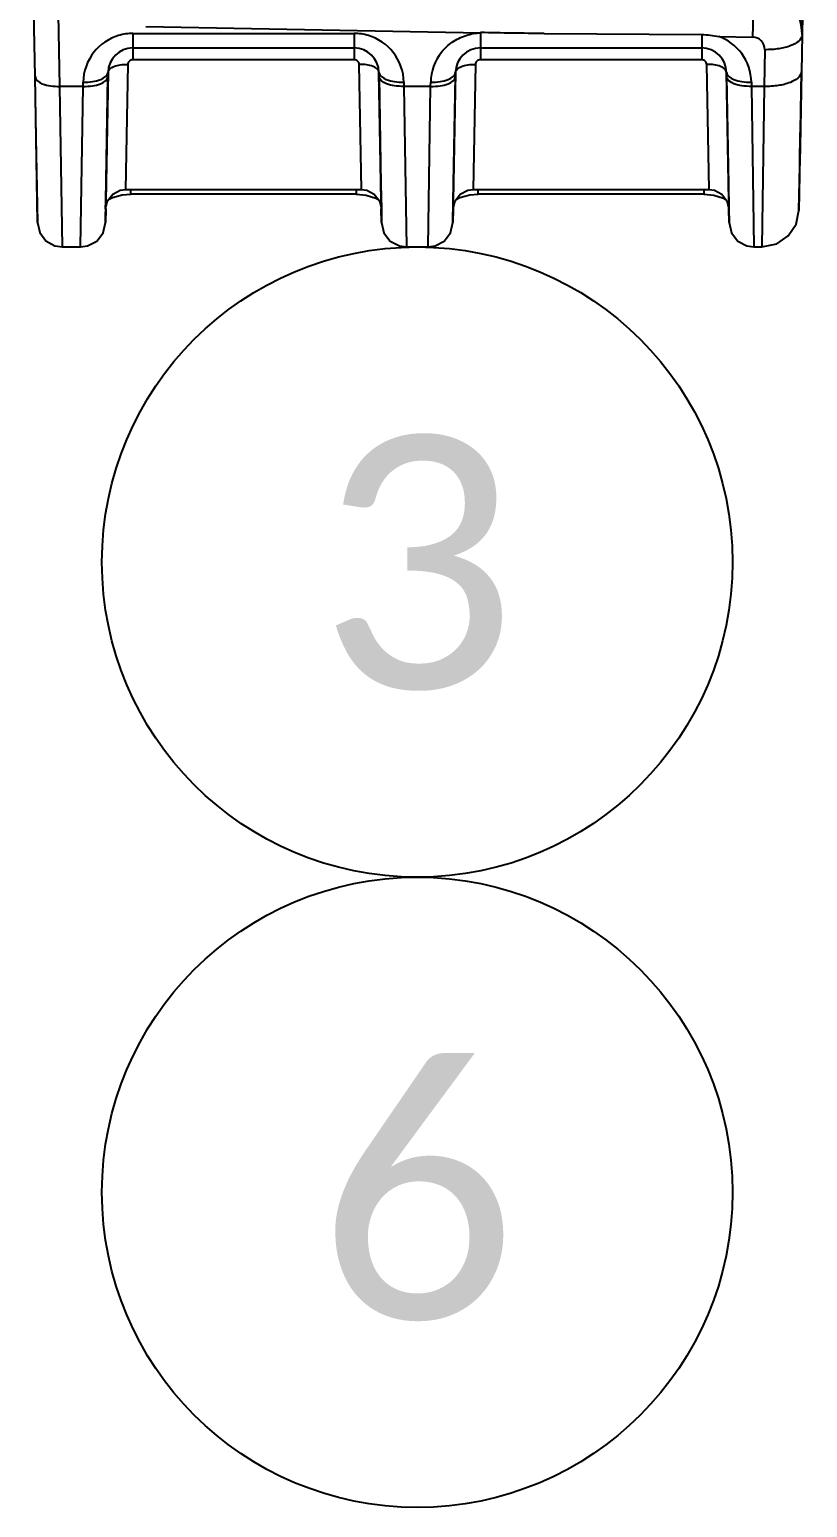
# Model space of a CAD drawing. Header units: inches. Extents: x 0 to 316, y -1 to 150.
# Drawn here: x 251.9403 to 252.0947, y 26.57 to 26.8637 of the extents above; entities that cross this region are included whole.
import ezdxf
from ezdxf.enums import TextEntityAlignment as Align

# ---------------------------------------------------------------- set-up
doc = ezdxf.new("R2010")
doc.units = ezdxf.units.IN
doc.header["$MEASUREMENT"] = 0
doc.linetypes.add('HIDDEN2', pattern=[0.1875, 0.125, -0.0625])
doc.styles.add('Calibri', font='calibri.ttf')

# ---------------------------------------------------------------- blocks, each defined once
blk = doc.blocks.new('AB 5069-L320ERM')
at = {"color": 7, "linetype": 'Continuous'}
for p, q in [((2.70254, -1.92708), (2.69915, -2.12118)), ((2.21254, -2.14764), (2.20909, -1.94939)), ((2.22828, -2.15387), (2.22464, -1.9444)), ((2.69915, -2.12118), (2.69983, -2.08275)), ((2.28283, -2.11579), (2.49545, -2.11983)), ((2.49507, -2.11989), (2.49507, -2.13701)), ((2.27459, -2.1202), (2.41501, -2.1202)), ((2.27459, -2.1202), (2.2746, -2.13701)), ((2.41501, -2.1202), (2.41501, -2.13701)), ((2.53547, -2.1202), (2.63548, -2.12097)), ((2.63548, -2.12098), (2.63548, -2.13701)), ((2.64637, -2.12214), (2.66775, -2.12251)), ((2.69911, -2.12118), (2.6987, -2.14453)), ((2.27459, -2.12945), (2.41501, -2.12945)), ((2.41501, -2.13701), (2.2746, -2.13701)), ((2.49507, -2.12945), (2.63548, -2.12945)), ((2.63548, -2.13701), (2.49507, -2.13701)), ((2.67549, -2.13052), (2.67508, -2.15387)), ((2.21249, -2.14765), (2.21317, -2.18635)), ((2.21413, -2.24023), (2.21254, -2.14764)), ((2.25885, -2.14492), (2.25744, -2.22658)), ((2.25744, -2.22658), (2.2588, -2.14764)), ((2.27145, -2.13984), (2.26996, -2.21921)), ((2.41965, -2.21921), (2.41816, -2.13984)), ((2.43216, -2.22656), (2.43075, -2.14492)), ((2.43076, -2.14492), (2.4308, -2.14764)), ((2.4308, -2.14764), (2.43199, -2.21616)), ((2.47932, -2.14492), (2.47791, -2.22658)), ((2.47791, -2.22658), (2.47928, -2.14764)), ((2.49192, -2.13984), (2.49043, -2.21921)), ((2.64012, -2.21921), (2.63863, -2.13984)), ((2.65123, -2.14492), (2.65128, -2.14764)), ((2.65264, -2.22656), (2.65123, -2.14492)), ((2.65128, -2.14764), (2.65246, -2.21616)), ((2.6987, -2.14453), (2.69777, -2.19843)), ((2.69874, -2.14453), (2.6979, -2.19225)), ((2.69807, -2.1813), (2.69871, -2.14453)), ((2.6981, -2.1813), (2.69874, -2.14453)), ((2.24306, -2.15387), (2.22828, -2.15387)), ((2.22988, -2.25575), (2.22828, -2.15387)), ((2.24146, -2.25575), (2.24306, -2.15387)), ((2.24306, -2.15387), (2.2431, -2.15115)), ((2.4465, -2.15115), (2.44655, -2.15387)), ((2.46353, -2.15387), (2.44655, -2.15387)), ((2.44655, -2.15387), (2.44814, -2.25575)), ((2.46193, -2.25575), (2.46353, -2.15387)), ((2.46353, -2.15387), (2.46358, -2.15115)), ((2.66697, -2.15115), (2.66702, -2.15387)), ((2.67508, -2.15387), (2.66702, -2.15387)), ((2.66702, -2.15387), (2.66862, -2.25575)), ((2.67508, -2.15387), (2.67357, -2.25575)), ((2.69769, -2.20418), (2.6981, -2.1813)), ((2.69773, -2.20146), (2.69801, -2.18464)), ((2.69801, -2.18464), (2.69807, -2.1813)), ((2.21317, -2.18635), (2.21413, -2.24023)), ((2.6979, -2.19225), (2.69773, -2.20146)), ((2.69777, -2.19843), (2.69719, -2.23254)), ((2.69719, -2.23254), (2.69769, -2.20418)), ((2.26996, -2.21921), (2.41965, -2.21921)), ((2.27326, -2.22227), (2.27326, -2.21921)), ((2.41634, -2.22227), (2.27326, -2.22227)), ((2.41634, -2.21921), (2.41634, -2.22227)), ((2.43199, -2.21616), (2.43225, -2.23145)), ((2.49043, -2.21921), (2.64012, -2.21921)), ((2.49374, -2.22227), (2.49374, -2.21921)), ((2.63681, -2.22227), (2.49374, -2.22227)), ((2.63681, -2.21921), (2.63681, -2.22227)), ((2.65246, -2.21616), (2.65272, -2.23145)), ((2.25721, -2.24028), (2.25744, -2.22658)), ((2.25737, -2.23155), (2.25721, -2.24028)), ((2.25736, -2.23158), (2.25858, -2.22639)), ((2.25736, -2.23159), (2.25745, -2.22657)), ((2.25744, -2.22658), (2.25736, -2.23159)), ((2.43215, -2.22656), (2.43225, -2.23159)), ((2.43225, -2.23159), (2.43216, -2.22656)), ((2.4324, -2.24027), (2.43224, -2.23155)), ((2.43225, -2.23145), (2.4324, -2.24027)), ((2.47768, -2.24028), (2.47791, -2.22658)), ((2.47784, -2.23155), (2.47768, -2.24028)), ((2.47783, -2.23158), (2.47905, -2.22639)), ((2.47783, -2.23159), (2.47793, -2.22657)), ((2.47791, -2.22658), (2.47783, -2.23159)), ((2.65263, -2.22656), (2.65272, -2.23159)), ((2.65272, -2.23159), (2.65264, -2.22656)), ((2.65287, -2.24027), (2.65271, -2.23155)), ((2.65272, -2.23145), (2.65287, -2.24027)), ((2.22987, -2.25575), (2.24147, -2.25575)), ((2.44813, -2.25575), (2.46194, -2.25575)), ((2.6686, -2.25575), (2.67357, -2.25575))]:
    blk.add_line(p, q, dxfattribs=at)
for points in [[(2.25858, -2.22639), (2.26184, -2.22217), (2.26656, -2.21968), (2.26996, -2.21921)], [(2.25921, -2.22558), (2.26165, -2.22434), (2.26794, -2.22268), (2.27326, -2.22227)], [(2.41634, -2.22227), (2.42266, -2.22285), (2.42877, -2.22467), (2.43039, -2.22558)], [(2.41965, -2.21921), (2.42305, -2.21968), (2.42776, -2.22217)], [(2.42776, -2.22217), (2.43103, -2.2264), (2.43225, -2.23159)], [(2.47905, -2.22639), (2.48231, -2.22217), (2.48703, -2.21968), (2.49043, -2.21921)], [(2.47968, -2.22558), (2.48212, -2.22434), (2.48841, -2.22268), (2.49374, -2.22227)], [(2.63681, -2.22227), (2.64313, -2.22285), (2.64924, -2.22467), (2.65087, -2.22558)], [(2.64012, -2.21921), (2.64352, -2.21968), (2.64824, -2.22217)], [(2.64824, -2.22217), (2.6515, -2.2264), (2.65272, -2.23159)], [(2.21413, -2.24027), (2.21557, -2.24658), (2.21942, -2.25177), (2.22503, -2.25498), (2.22988, -2.25575)], [(2.24146, -2.25575), (2.2459, -2.25511), (2.25171, -2.25196), (2.25571, -2.24671), (2.25721, -2.24027)], [(2.4324, -2.24027), (2.4339, -2.24671), (2.4379, -2.25196), (2.44371, -2.25511), (2.44814, -2.25575)], [(2.46193, -2.25575), (2.46637, -2.25511), (2.47218, -2.25196), (2.47618, -2.24671), (2.47768, -2.24027)], [(2.65287, -2.24027), (2.65437, -2.24671), (2.65837, -2.25196), (2.66418, -2.25511), (2.66862, -2.25575)], [(2.67357, -2.25575), (2.68306, -2.25376), (2.69041, -2.24869), (2.69535, -2.24127), (2.69719, -2.23254)]]:
    blk.add_lwpolyline(points, dxfattribs=at)
for centre, radius, start, end in [((2.66762, -2.12063), 0.0315, 359, 89.00039), ((2.66762, -2.12063), 0.0315, 359, 88.99791), ((2.27462, -2.15173), 0.03153, 106.78939, 141.73168), ((2.27464, -2.15203), 0.03183, 90.08746, 106.67662), ((2.41496, -2.15204), 0.03183, 73.28648, 89.91201), ((2.41501, -2.15169), 0.03149, 38.21222, 73.19542), ((2.63545, -2.15173), 0.03154, 36.38041, 69.75246), ((2.66761, -2.13039), 0.00788, 359.01, 88.99402), ((2.27459, -2.1517), 0.03149, 141.74727, 179.00721), ((2.2746, -2.1452), 0.01575, 90.00295, 178.99999), ((2.41501, -2.1452), 0.01575, 1.00001, 89.99705), ((2.41502, -2.1517), 0.03149, 0.99244, 38.22119), ((2.49512, -2.15172), 0.03154, 141.7818, 178.97267), ((2.49507, -2.1452), 0.01575, 90.00295, 178.99999), ((2.63548, -2.1452), 0.01575, 1.00001, 89.99705), ((2.63548, -2.1517), 0.0315, 0.99897, 36.36883)]:
    blk.add_arc(centre, radius, start, end, dxfattribs=at)
for points, knots in [([(2.66816, -2.08914), (2.66823, -2.08914), (2.66812, -2.08953), (2.66824, -2.08994), (2.66819, -2.09092), (2.66821, -2.09212), (2.66819, -2.09369), (2.66818, -2.09634), (2.66813, -2.10023), (2.66806, -2.10542), (2.66794, -2.11293), (2.66783, -2.11868), (2.66775, -2.12251)], [0, 0, 0, 0, 0.005581, 0.022025, 0.049077, 0.086424, 0.133432, 0.189326, 0.324397, 0.483118, 0.655779, 1, 1, 1, 1]), ([(2.53547, -2.1202), (2.52874, -2.12015), (2.51527, -2.1202), (2.50181, -2.11973), (2.49508, -2.11969)], [0, 0, 0, 0, 0.500016, 1, 1, 1, 1]), ([(2.47033, -2.1322), (2.47228, -2.12972), (2.47701, -2.12524), (2.48291, -2.12256), (2.48598, -2.12154)], [0, 0, 0, 0, 0.493435, 1, 1, 1, 1]), ([(2.69911, -2.12118), (2.69905, -2.12442), (2.69244, -2.12837), (2.68427, -2.13015), (2.67849, -2.13057), (2.67549, -2.13052)], [0, 0, 0, 0, 0.364701, 0.661245, 1, 1, 1, 1]), ([(2.2746, -2.13701), (2.27381, -2.13701), (2.27221, -2.13755), (2.27146, -2.1391), (2.27145, -2.13984)], [0, 0, 0, 0, 0.516421, 1, 1, 1, 1]), ([(2.41816, -2.13984), (2.41814, -2.13911), (2.41739, -2.13755), (2.4158, -2.13701), (2.41501, -2.13701)], [0, 0, 0, 0, 0.483104, 1, 1, 1, 1]), ([(2.49507, -2.13701), (2.49428, -2.13701), (2.49268, -2.13755), (2.49193, -2.1391), (2.49192, -2.13984)], [0, 0, 0, 0, 0.516421, 1, 1, 1, 1]), ([(2.63863, -2.13984), (2.63862, -2.13911), (2.63787, -2.13755), (2.63627, -2.13701), (2.63548, -2.13701)], [0, 0, 0, 0, 0.483104, 1, 1, 1, 1]), ([(2.21254, -2.14764), (2.21257, -2.1498), (2.21698, -2.15244), (2.22243, -2.15362), (2.22628, -2.1539), (2.22828, -2.15387)], [0, 0, 0, 0, 0.364664, 0.661677, 1, 1, 1, 1]), ([(2.24306, -2.15387), (2.24506, -2.1539), (2.24891, -2.15362), (2.25436, -2.15244), (2.25876, -2.1498), (2.2588, -2.14764)], [0, 0, 0, 0, 0.338323, 0.635336, 1, 1, 1, 1]), ([(2.2431, -2.15115), (2.24511, -2.15118), (2.24896, -2.1509), (2.25441, -2.14971), (2.25881, -2.14708), (2.25885, -2.14492)], [0, 0, 0, 0, 0.338755, 0.635299, 1, 1, 1, 1]), ([(2.25885, -2.14492), (2.25888, -2.14318), (2.26238, -2.14102), (2.26677, -2.14005), (2.26985, -2.13982), (2.27145, -2.13984)], [0, 0, 0, 0, 0.366673, 0.662935, 1, 1, 1, 1]), ([(2.43075, -2.14492), (2.43072, -2.14318), (2.42722, -2.14102), (2.42284, -2.14005), (2.41976, -2.13982), (2.41816, -2.13984)], [0, 0, 0, 0, 0.366672, 0.662934, 1, 1, 1, 1]), ([(2.43076, -2.14492), (2.43079, -2.14708), (2.4352, -2.14971), (2.44065, -2.1509), (2.4445, -2.15118), (2.4465, -2.15115)], [0, 0, 0, 0, 0.364701, 0.661245, 1, 1, 1, 1]), ([(2.44655, -2.15387), (2.44455, -2.1539), (2.4407, -2.15362), (2.43525, -2.15244), (2.43084, -2.1498), (2.4308, -2.14764)], [0, 0, 0, 0, 0.338323, 0.635336, 1, 1, 1, 1]), ([(2.46353, -2.15387), (2.46553, -2.1539), (2.46938, -2.15362), (2.47483, -2.15244), (2.47924, -2.1498), (2.47928, -2.14764)], [0, 0, 0, 0, 0.338323, 0.635336, 1, 1, 1, 1]), ([(2.46358, -2.15115), (2.46558, -2.15118), (2.46943, -2.1509), (2.47488, -2.14971), (2.47928, -2.14708), (2.47932, -2.14492)], [0, 0, 0, 0, 0.338755, 0.635299, 1, 1, 1, 1]), ([(2.47932, -2.14492), (2.47936, -2.14318), (2.48286, -2.14102), (2.48724, -2.14005), (2.49032, -2.13982), (2.49192, -2.13984)], [0, 0, 0, 0, 0.366673, 0.662935, 1, 1, 1, 1]), ([(2.65123, -2.14492), (2.6512, -2.14318), (2.6477, -2.14102), (2.64331, -2.14005), (2.64023, -2.13982), (2.63863, -2.13984)], [0, 0, 0, 0, 0.366672, 0.662934, 1, 1, 1, 1]), ([(2.65123, -2.14492), (2.65127, -2.14708), (2.65567, -2.14971), (2.66112, -2.1509), (2.66497, -2.15118), (2.66697, -2.15115)], [0, 0, 0, 0, 0.364701, 0.661245, 1, 1, 1, 1]), ([(2.66702, -2.15387), (2.66502, -2.1539), (2.66117, -2.15362), (2.65572, -2.15244), (2.65131, -2.1498), (2.65128, -2.14764)], [0, 0, 0, 0, 0.338323, 0.635336, 1, 1, 1, 1]), ([(2.6987, -2.14453), (2.69864, -2.14777), (2.69204, -2.15172), (2.68386, -2.1535), (2.67809, -2.15392), (2.67508, -2.15387)], [0, 0, 0, 0, 0.364701, 0.661244, 1, 1, 1, 1])]:
    blk.add_open_spline(points, degree=3, knots=knots, dxfattribs=at)
for points in [[(2.48598, -2.12154), (2.48902, -2.12053), (2.49224, -2.11983), (2.49545, -2.11983)], [(2.63548, -2.12097), (2.63913, -2.12096), (2.64279, -2.1214), (2.64635, -2.12214)]]:
    blk.add_open_spline(points, degree=3, dxfattribs=at)
blk = doc.blocks.new('Reference Number')
at = {"color": 6, "linetype": 'Continuous'}
blk.add_circle((0, 0), 0.125, dxfattribs=at)
at = {"color": 6, "linetype": 'Continuous', "style": 'Calibri'}
blk.add_attdef('REFERENCE_#', text='', height=0.1, dxfattribs=at).set_placement((0, 0), align=Align.MIDDLE_CENTER)

msp = doc.modelspace()

# ---------------------------------------------------------------- block references
at = {"xscale": 0.3130469466324831, "yscale": 0.3130469466324831, "zscale": 0.3130469466324831}
msp.add_blockref('AB 5069-L320ERM', (251.24872, 27.52664), dxfattribs=at)
at = {"color": 7, "linetype": 'HIDDEN2', "ltscale": 2, "xscale": 0.5008915870249045, "yscale": 0.5008915870249045, "zscale": 0.5008915870249045}
for p, values in [((252.01726, 26.75787), {'REFERENCE_#': '3'}), ((252.01726, 26.63265), {'REFERENCE_#': '6'})]:
    msp.add_blockref('Reference Number', p, dxfattribs=at).add_auto_attribs(values)

doc.saveas('drawing.dxf')
